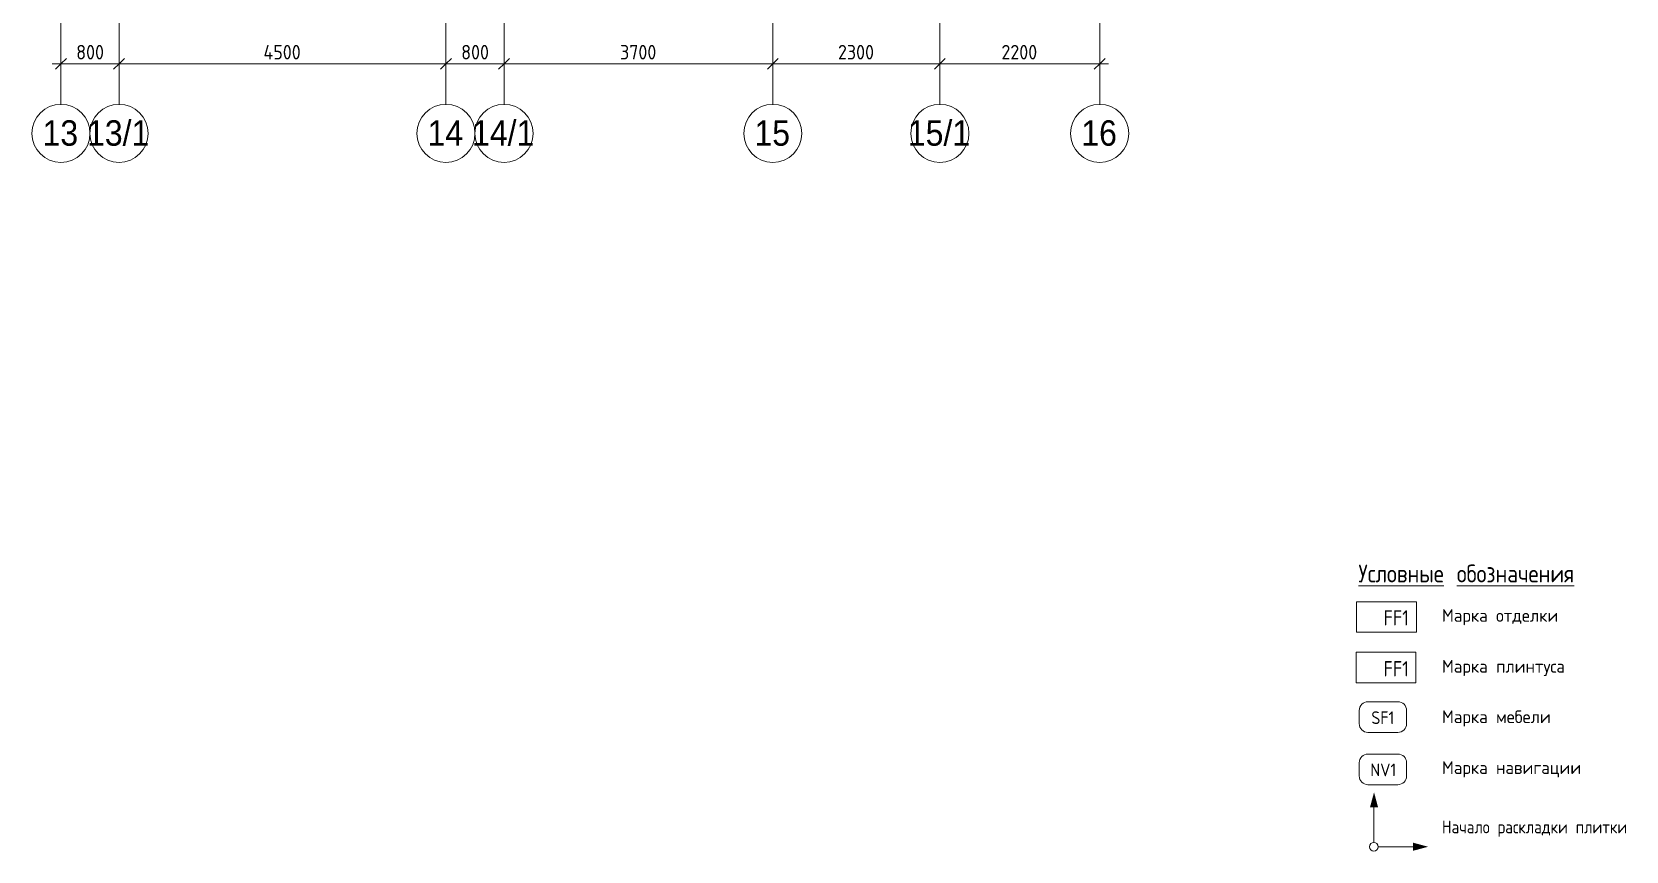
# Model space of a CAD drawing. Header units: millimetres. Extents: x 39286 to 136192, y -1987 to 27400.
# Drawn here: x 41960 to 63907, y -1987 to 9287 of the extents above; entities that cross this region are included whole.
import ezdxf

# ---------------------------------------------------------------- set-up
doc = ezdxf.new("R2010")
doc.units = ezdxf.units.MM
for name, color, linetype, lineweight in [('A-ANNO-DIMS', 7, 'Continuous', 9), ('A-ANNO-DIMS-100', 7, 'Continuous', 9), ('A-DETL', 7, 'Continuous', 9), ('G-ANNO-TEXT', 7, 'Continuous', 9), ('Оси', 7, 'Continuous', 9), ('Оси-1', 7, 'Continuous', 20)]:
    doc.layers.add(name, color=color, linetype=linetype, lineweight=lineweight)
for name, color, linetype, lineweight, true_color in [('A-DETL-GENF-1', 1, 'Continuous', 9, 0xff0000), ('G-ANNO-TEXT-1', 7, 'Continuous', 9, 0x3c3c3c), ('G-ANNO-TEXT-2', 7, 'Continuous', 9, 0x008000), ('G-ANNO-TEXT-3', 1, 'Continuous', 9, 0xff0000)]:
    doc.layers.add(name, color=color, linetype=linetype, lineweight=lineweight, true_color=true_color)
doc.styles.add('Arial', font='arial.ttf', dxfattribs={"width": 0.9, "height": 350})
doc.styles.add('GOST Common_1', font='GOST_Common.ttf', dxfattribs={"height": 175})
doc.styles.add('GOST Common_2', font='GOST_Common.ttf', dxfattribs={"width": 0.9, "height": 210})
doc.styles.add('GOST Common_3', font='GOST_Common.ttf', dxfattribs={"width": 0.9, "height": 245})
doc.styles.add('GOST Common_4', font='GOST_Common.ttf', dxfattribs={"width": 0.9, "height": 175})
doc.styles.add('ISOCPEUR', font='isocpeur.ttf', dxfattribs={"width": 0.9, "height": 200})
doc.styles.add('ISOCPEUR_1', font='isocpeur.ttf', dxfattribs={"width": 0.9, "height": 175})
doc.dimstyles.new('ISO-2_0_0_9К_Средний_округл2', dxfattribs={"dimscale": 304.8, "dimtxt": 199.196235, "dimasz": 0.492126, "dimexe": 0.393701, "dimexo": 0, "dimgap": 0, "dimtad": 1, "dimdec": 0, "dimrnd": 10, "dimzin": 0, "dimdsep": 46, "dimtxsty": 'ISOCPEUR', "dimblk1": 'OBLIQUE', "dimblk2": 'OBLIQUE', "dimsah": 1, "dimcen": 0.09, "dimdle": 0.393701, "dimazin": 0, "dimtfac": 1, "dimtdec": 4, "dimtix": 1, "dimtmove": 0, "dimatfit": 3, "dimfxl": 1, "dimtvp": 1, "dimtolj": 1, "dimtzin": 0, "dimarcsym": 2})

# ---------------------------------------------------------------- blocks, each defined once
blk = doc.blocks.new('Ось сетки - D8-29747960-План разверток пом_ 1_38_ Этаж 1')
at = {"layer": 'Оси-1'}
for start, end in [(360, 180), (180, 360)]:
    blk.add_arc((0, 0), 4, start, end, dxfattribs=at)
blk = doc.blocks.new('DIMBLOCK1-План разверток пом_ 1_38_ Этаж 1')
at = {"layer": 'A-ANNO-DIMS-100'}
for p, q in [((42240, 8847), (43160, 8847)), ((42360, 8953), (42360, 8727)), ((42360, 8847), (42360, 8953)), ((43160, 8953), (43160, 8727)), ((43160, 8847), (43160, 8953))]:
    blk.add_line(p, q, dxfattribs=at)
at = {"layer": 'A-ANNO-DIMS-100', "lineweight": 20}
for p, q in [((42360, 8847), (42285, 8772)), ((42360, 8847), (42435, 8922)), ((43160, 8847), (43085, 8772)), ((43160, 8847), (43235, 8922))]:
    blk.add_line(p, q, dxfattribs=at)
at = {"layer": 'A-ANNO-DIMS-100', "color": 0, "insert": (42570, 9108), "char_height": 200, "width": 455.09, "attachment_point": 1, "line_spacing_factor": 1.149209, "style": 'ISOCPEUR'}
blk.add_mtext('800', dxfattribs=at)
blk = doc.blocks.new('_Oblique')
at = {"color": 0, "linetype": 'ByBlock', "lineweight": -2}
blk.add_line((-0.5, -0.5), (0.5, 0.5), dxfattribs=at)
blk = doc.blocks.new('DIMBLOCK2-План разверток пом_ 1_38_ Этаж 1')
at = {"layer": 'A-ANNO-DIMS-100', "lineweight": 20}
for p, q in [((43160, 8847), (43085, 8772)), ((43160, 8847), (43235, 8922)), ((47660, 8847), (47585, 8772)), ((47660, 8847), (47735, 8922))]:
    blk.add_line(p, q, dxfattribs=at)
at = {"layer": 'A-ANNO-DIMS-100'}
for p, q in [((43160, 8953), (43160, 8727)), ((43160, 8847), (43160, 8953)), ((43160, 8847), (47660, 8847)), ((47660, 8953), (47660, 8727)), ((47660, 8847), (47660, 8953))]:
    blk.add_line(p, q, dxfattribs=at)
at = {"layer": 'A-ANNO-DIMS-100', "color": 0, "insert": (45148, 9108), "char_height": 200, "width": 629.77, "attachment_point": 1, "line_spacing_factor": 1.149209, "style": 'ISOCPEUR'}
blk.add_mtext('4500', dxfattribs=at)
blk = doc.blocks.new('DIMBLOCK3-План разверток пом_ 1_38_ Этаж 1')
at = {"layer": 'A-ANNO-DIMS-100', "lineweight": 20}
for p, q in [((47660, 8847), (47585, 8772)), ((47660, 8847), (47735, 8922)), ((48460, 8847), (48385, 8772)), ((48460, 8847), (48535, 8922))]:
    blk.add_line(p, q, dxfattribs=at)
at = {"layer": 'A-ANNO-DIMS-100'}
for p, q in [((47660, 8953), (47660, 8727)), ((47660, 8847), (47660, 8953)), ((47660, 8847), (48460, 8847)), ((48460, 8953), (48460, 8727)), ((48460, 8847), (48460, 8953))]:
    blk.add_line(p, q, dxfattribs=at)
at = {"layer": 'A-ANNO-DIMS-100', "color": 0, "insert": (47870, 9108), "char_height": 200, "width": 455.09, "attachment_point": 1, "line_spacing_factor": 1.149209, "style": 'ISOCPEUR'}
blk.add_mtext('800', dxfattribs=at)
blk = doc.blocks.new('DIMBLOCK4-План разверток пом_ 1_38_ Этаж 1')
at = {"layer": 'A-ANNO-DIMS-100', "lineweight": 20}
for p, q in [((48460, 8847), (48385, 8772)), ((48460, 8847), (48535, 8922)), ((52160, 8847), (52085, 8772)), ((52160, 8847), (52235, 8922))]:
    blk.add_line(p, q, dxfattribs=at)
at = {"layer": 'A-ANNO-DIMS-100'}
for p, q in [((48460, 8953), (48460, 8727)), ((48460, 8847), (48460, 8953)), ((48460, 8847), (52160, 8847)), ((52160, 8953), (52160, 8727)), ((52160, 8847), (52160, 8953))]:
    blk.add_line(p, q, dxfattribs=at)
at = {"layer": 'A-ANNO-DIMS-100', "color": 0, "insert": (50057, 9108), "char_height": 200, "width": 606.78, "attachment_point": 1, "line_spacing_factor": 1.149209, "style": 'ISOCPEUR'}
blk.add_mtext('3700', dxfattribs=at)
blk = doc.blocks.new('DIMBLOCK5-План разверток пом_ 1_38_ Этаж 1')
at = {"layer": 'A-ANNO-DIMS-100', "lineweight": 20}
for p, q in [((52160, 8847), (52085, 8772)), ((52160, 8847), (52235, 8922)), ((54460, 8847), (54385, 8772)), ((54460, 8847), (54535, 8922))]:
    blk.add_line(p, q, dxfattribs=at)
at = {"layer": 'A-ANNO-DIMS-100'}
for p, q in [((52160, 8953), (52160, 8727)), ((52160, 8847), (52160, 8953)), ((52160, 8847), (54460, 8847)), ((54460, 8953), (54460, 8727)), ((54460, 8847), (54460, 8953))]:
    blk.add_line(p, q, dxfattribs=at)
at = {"layer": 'A-ANNO-DIMS-100', "color": 0, "insert": (53057, 9108), "char_height": 200, "width": 606.78, "attachment_point": 1, "line_spacing_factor": 1.149209, "style": 'ISOCPEUR'}
blk.add_mtext('2300', dxfattribs=at)
blk = doc.blocks.new('DIMBLOCK6-План разверток пом_ 1_38_ Этаж 1')
at = {"layer": 'A-ANNO-DIMS-100', "lineweight": 20}
for p, q in [((54460, 8847), (54385, 8772)), ((54460, 8847), (54535, 8922)), ((56660, 8847), (56585, 8772)), ((56660, 8847), (56735, 8922))]:
    blk.add_line(p, q, dxfattribs=at)
at = {"layer": 'A-ANNO-DIMS-100'}
for p, q in [((54460, 8953), (54460, 8727)), ((54460, 8847), (54460, 8953)), ((54460, 8847), (56780, 8847)), ((56660, 8953), (56660, 8727)), ((56660, 8847), (56660, 8953))]:
    blk.add_line(p, q, dxfattribs=at)
at = {"layer": 'A-ANNO-DIMS-100', "color": 0, "insert": (55307, 9108), "char_height": 200, "width": 606.78, "attachment_point": 1, "line_spacing_factor": 1.149209, "style": 'ISOCPEUR'}
blk.add_mtext('2200', dxfattribs=at)

msp = doc.modelspace()

# ---------------------------------------------------------------- hatches: boundary and pattern name
at = {"layer": 'A-DETL-GENF-1'}
for points in [[(60381.7, -1383.9), (60492.4, -1383.9), (60437, -1177.4)], [(60975.3, -1982.5), (61181.8, -1927.2), (60975.3, -1871.9)]]:
    msp.add_hatch(color=256, dxfattribs=at).paths.add_polyline_path(points)

# ---------------------------------------------------------------- linework, layer by layer
at = {"layer": 'A-DETL'}
for p, q in [((60192.9, 750.1), (61012.9, 750.1)), ((60192.9, 330.1), (60192.9, 750.1)), ((61012.9, 750.1), (61012.9, 330.1)), ((61012.9, 330.1), (60192.9, 330.1)), ((60352.9, 68.3), (60765.4, 68.3)), ((60232.9, -233.3), (60232.9, -51.7)), ((60885.4, -51.7), (60885.4, -233.3)), ((60765.4, -353.3), (60352.9, -353.3)), ((60352.9, -651.3), (60765.4, -651.3)), ((60232.9, -953), (60232.9, -771.3)), ((60885.4, -771.3), (60885.4, -953)), ((60765.4, -1073), (60352.9, -1073)), ((60435.3, -1387.2), (60435.3, -1867.2)), ((60975.3, -1927.2), (60495.3, -1927.2))]:
    msp.add_line(p, q, dxfattribs=at)
msp.add_circle((60435.3, -1927.2), 60, dxfattribs=at)
for centre, start, end in [((60352.9, -51.7), 90, 180), ((60765.4, -51.7), 0, 90), ((60352.9, -233.3), 180, 270), ((60765.4, -233.3), 270, 0), ((60352.9, -771.3), 90, 180), ((60765.4, -771.3), 0, 90), ((60352.9, -953), 180, 270), ((60765.4, -953), 270, 0)]:
    msp.add_arc(centre, 120, start, end, dxfattribs=at)
at = {"layer": 'G-ANNO-TEXT-1', "flags": 128}
msp.add_lwpolyline([(60194.4, 1441.6), (61021.6, 1441.6), (61021.6, 1024.4), (60194.4, 1024.4)], close=True, dxfattribs=at)
at = {"layer": 'Оси'}
for p, q in [((42360, 8290), (42360, 10790)), ((43160, 8290), (43160, 10790)), ((47660, 8290), (47660, 10790)), ((48460, 8290), (48460, 10790)), ((52160, 8290), (52160, 10790)), ((54460, 8290), (54460, 10790)), ((56660, 8290), (56660, 10790))]:
    msp.add_line(p, q, dxfattribs=at)

# ---------------------------------------------------------------- block references
at = {"layer": 'Оси-1', "xscale": 99.99999999999993, "yscale": 99.99999999999993, "zscale": 99.99999999999993}
for p in [(42360, 7890), (43160, 7890), (47660, 7890), (48460, 7890), (52160, 7890), (54460, 7890), (56660, 7890)]:
    msp.add_blockref('Ось сетки - D8-29747960-План разверток пом_ 1_38_ Этаж 1', p, dxfattribs=at)

# ---------------------------------------------------------------- texts
at = {"layer": 'G-ANNO-TEXT', "attachment_point": 1}
for s, insert, char_height, width, style in [('\\LУсловные', (60222.4, 1955.6), 245, 1550.544, 'GOST Common_3'), ('\\L\\fGOST Common|b0|i0|c204|p34|;\\W.9;\\L ', (61501.8, 1955.6), 245, 90.911, 'GOST Common_3'), ('\\Lобозначения', (61576.8, 1955.6), 245, 2111.164, 'GOST Common_3'), ('Начало', (61371.1, -1567.6), 175, 863.658, 'GOST Common_4'), ('\\fGOST Common|b0|i0|c204|p34|;\\W.9; ', (62083.7, -1567.6), 175, 65.658, 'GOST Common_4'), ('раскладки', (62137.9, -1567.6), 175, 1237.405, 'GOST Common_4'), ('\\fGOST Common|b0|i0|c204|p34|;\\W.9; ', (63158.9, -1567.6), 175, 65.658, 'GOST Common_4'), ('плитки', (63213, -1567.6), 175, 853.557, 'GOST Common_4')]:
    msp.add_mtext(s, dxfattribs=dict(at, insert=insert, char_height=char_height, width=width, style=style))
at = {"layer": 'G-ANNO-TEXT-1', "attachment_point": 1}
for s, insert, char_height, width, style in [('   FF1   ', (60222.4, 1327.3), 210, 929.316, 'GOST Common_2'), ('Марка', (61371.1, 1343.2), 175, 830.548, 'GOST Common_1'), ('\\fGOST Common|b0|i0|c204|p34|; ', (62056.4, 1343.2), 175, 72.954, 'GOST Common_1'), ('отделки', (62116.6, 1343.2), 175, 1099.915, 'GOST Common_1'), ('Марка', (61371.1, 643.2), 175, 830.548, 'GOST Common_1'), ('\\fGOST Common|b0|i0|c204|p34|; ', (62056.4, 643.2), 175, 72.954, 'GOST Common_1'), ('плинтуса', (62116.6, 643.2), 175, 1245.822, 'GOST Common_1'), ('Марка', (61371.1, -50.9), 175, 830.548, 'GOST Common_1'), ('\\fGOST Common|b0|i0|c204|p34|; ', (62056.4, -50.9), 175, 72.954, 'GOST Common_1'), ('мебели', (62116.6, -50.9), 175, 925.949, 'GOST Common_1'), ('Марка', (61371.1, -750.9), 175, 830.548, 'GOST Common_1'), ('\\fGOST Common|b0|i0|c204|p34|; ', (62056.4, -750.9), 175, 72.954, 'GOST Common_1'), ('навигации', (62116.6, -750.9), 175, 1414.177, 'GOST Common_1')]:
    msp.add_mtext(s, dxfattribs=dict(at, insert=insert, char_height=char_height, width=width, style=style))
at = {"layer": 'G-ANNO-TEXT-2', "char_height": 175, "attachment_point": 1, "style": 'ISOCPEUR_1'}
for s, insert, width in [('SF1', (60399.8, -63.7), 383.848), ('NV1', (60386, -782), 419.202)]:
    msp.add_mtext(s, dxfattribs=dict(at, insert=insert, width=width))
at = {"layer": 'G-ANNO-TEXT-3', "insert": (60222.4, 627.3), "char_height": 210, "width": 929.316, "attachment_point": 1, "style": 'GOST Common_2'}
msp.add_mtext('   FF1   ', dxfattribs=at)
at = {"layer": 'Оси', "char_height": 350, "attachment_point": 1, "style": 'Arial'}
for s, insert, width in [('13', (42107.4, 8070.7), 606.076), ('13/1', (42719.7, 8070.7), 1060.633), ('14', (47407.4, 8070.7), 606.076), ('14/1', (48019.7, 8070.7), 1060.633), ('15', (51907.4, 8070.7), 606.076), ('15/1', (54019.7, 8070.7), 1060.633), ('16', (56407.4, 8070.7), 606.076)]:
    msp.add_mtext(s, dxfattribs=dict(at, insert=insert, width=width))

# ---------------------------------------------------------------- dimensions: what is measured, and where the dimension line sits
at = {"layer": 'A-ANNO-DIMS'}
for base, p1, p2, override, picture, middle in [((43160, 8847), (42360, 8953.1), (43160, 8953.1), {"dimpost": '<>', "dimfxl": 800}, 'DIMBLOCK1-План разверток пом_ 1_38_ Этаж 1', (42760, 8947)), ((47660, 8847), (43160, 8953.1), (47660, 8953.1), {"dimpost": '<>', "dimfxl": 4500}, 'DIMBLOCK2-План разверток пом_ 1_38_ Этаж 1', (45410, 8947)), ((48460, 8847), (47660, 8953.1), (48460, 8953.1), {"dimpost": '<>', "dimfxl": 800}, 'DIMBLOCK3-План разверток пом_ 1_38_ Этаж 1', (48060, 8947)), ((52160, 8847), (48460, 8953.1), (52160, 8953.1), {"dimpost": '<>', "dimfxl": 3700}, 'DIMBLOCK4-План разверток пом_ 1_38_ Этаж 1', (50310, 8947)), ((54460, 8847), (52160, 8953.1), (54460, 8953.1), {"dimpost": '<>', "dimfxl": 2300}, 'DIMBLOCK5-План разверток пом_ 1_38_ Этаж 1', (53310, 8947)), ((56660, 8847), (54460, 8953.1), (56660, 8953.1), {"dimpost": '<>', "dimfxl": 2200}, 'DIMBLOCK6-План разверток пом_ 1_38_ Этаж 1', (55560, 8947))]:
    dim = msp.add_linear_dim(base=base, p1=p1, p2=p2, dimstyle='ISO-2_0_0_9К_Средний_округл2', override=override, dxfattribs=at)
    dim.commit()
    dim.dimension.update_dxf_attribs({"geometry": picture, "text_midpoint": middle})

doc.saveas('drawing.dxf')
